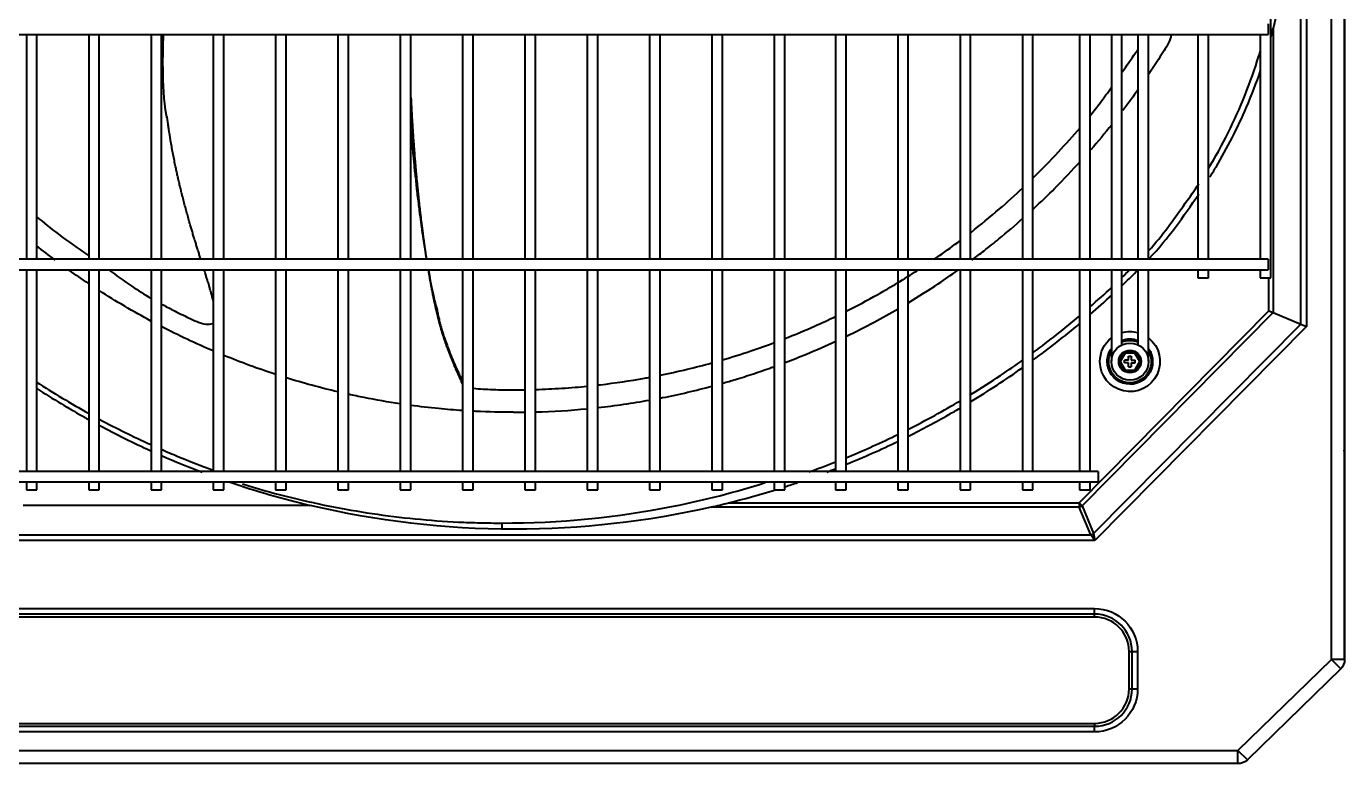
# Model space of a CAD drawing. Extents: x 58467 to 79089, y -33726 to -17391.
# Drawn here: x 78446.81 to 78496.51, y -19329.9 to -19302.1 of the extents above; entities that cross this region are included whole.
import ezdxf

# ---------------------------------------------------------------- set-up
doc = ezdxf.new("R2010")
doc.units = 0
doc.header["$LTSCALE"] = 100
doc.layers.add('+ENTE-ST-DOSEME USTU KONDDRENAJ', color=110, linetype='DOSEMEUSTUKONDENSDRENAJ_LINE', lineweight=40)
doc.linetypes.add('DOSEMEUSTUKONDENSDRENAJ_LINE', pattern='A,300,-40,["CD",Standard,S=15,R=0,X=-35,Y=-7.5],0', length=340)

# ---------------------------------------------------------------- blocks, each defined once
blk = doc.blocks.new('2 KAT SOL')
at = {"color": 3}
for p, q in [((54186.602, -32027.056, -3.539), (54186.602, -31959.004, -3.539)), ((54187.102, -32027.009, -3.539), (54187.102, -31959.004, -3.539)), ((54187.102, -31959.004, -3.539), (54187.102, -32027.056, -3.539)), ((54187.102, -32027.009, -3.539), (54187.102, -31959.004, -3.539)), ((54185.45, -32014.408, -3.539), (54185.45, -31965.592, -3.539)), ((54185.662, -31965.44, -3.539), (54185.662, -32014.495, -3.539)), ((54184.316, -32012.664, -3.539), (54184.316, -31967.271, -3.539)), ((54065.854, -32003.485, -3.539), (54184.216, -32003.485, -3.539)), ((54137.4, -32003.485, -3.539), (54137.4, -32011.963, -3.539)), ((54137.8, -32011.963, -3.539), (54137.8, -32003.485, -3.539)), ((54139.75, -32003.485, -3.539), (54139.75, -32011.963, -3.539)), ((54140.15, -32011.963, -3.539), (54140.15, -32003.485, -3.539)), ((54142.1, -32003.485, -3.539), (54142.1, -32011.963, -3.539)), ((54142.5, -32011.963, -3.539), (54142.5, -32003.485, -3.539)), ((54144.449, -32003.485, -3.539), (54144.449, -32011.963, -3.539)), ((54144.849, -32011.963, -3.539), (54144.849, -32003.485, -3.539)), ((54146.799, -32003.485, -3.539), (54146.799, -32011.963, -3.539)), ((54147.199, -32011.963, -3.539), (54147.199, -32003.485, -3.539)), ((54149.149, -32003.485, -3.539), (54149.149, -32011.963, -3.539)), ((54149.548, -32011.963, -3.539), (54149.548, -32003.485, -3.539)), ((54151.498, -32003.485, -3.539), (54151.498, -32011.963, -3.539)), ((54151.898, -32011.963, -3.539), (54151.898, -32003.485, -3.539)), ((54153.848, -32003.485, -3.539), (54153.848, -32011.963, -3.539)), ((54154.248, -32011.963, -3.539), (54154.248, -32003.485, -3.539)), ((54156.197, -32003.485, -3.539), (54156.197, -32011.963, -3.539)), ((54156.597, -32011.963, -3.539), (54156.597, -32003.485, -3.539)), ((54158.547, -32003.485, -3.539), (54158.547, -32011.963, -3.539)), ((54158.947, -32011.963, -3.539), (54158.947, -32003.485, -3.539)), ((54160.897, -32003.485, -3.539), (54160.897, -32011.963, -3.539)), ((54161.297, -32011.963, -3.539), (54161.297, -32003.485, -3.539)), ((54163.246, -32003.485, -3.539), (54163.246, -32011.963, -3.539)), ((54163.646, -32011.963, -3.539), (54163.646, -32003.485, -3.539)), ((54165.596, -32003.485, -3.539), (54165.596, -32011.963, -3.539)), ((54165.996, -32011.963, -3.539), (54165.996, -32003.485, -3.539)), ((54167.903, -32003.485, -3.539), (54167.903, -32011.963, -3.539)), ((54168.303, -32011.963, -3.539), (54168.303, -32003.485, -3.539)), ((54170.252, -32003.485, -3.539), (54170.252, -32011.963, -3.539)), ((54170.652, -32011.963, -3.539), (54170.652, -32003.485, -3.539)), ((54172.602, -32003.485, -3.539), (54172.602, -32011.963, -3.539)), ((54173.002, -32011.963, -3.539), (54173.002, -32003.485, -3.539)), ((54174.951, -32003.485, -3.539), (54174.951, -32011.963, -3.539)), ((54175.351, -32011.963, -3.539), (54175.351, -32003.485, -3.539)), ((54177.108, -32003.485, -3.539), (54177.108, -32011.963, -3.539)), ((54177.508, -32011.963, -3.539), (54177.508, -32003.485, -3.539)), ((54178.308, -32003.485, -3.539), (54178.308, -32011.964, -3.539)), ((54178.708, -32011.964, -3.539), (54178.708, -32003.485, -3.539)), ((54179.308, -32003.485, -3.539), (54179.308, -32011.963, -3.539)), ((54179.708, -32011.963, -3.539), (54179.708, -32003.485, -3.539)), ((54181.567, -32003.485, -3.539), (54181.567, -32011.964, -3.539)), ((54181.967, -32011.964, -3.539), (54181.967, -32003.485, -3.539)), ((54183.916, -32003.485, -3.539), (54183.916, -32011.964, -3.539)), ((54184.216, -32003.085, -3.539), (54184.216, -32003.285, -3.539)), ((54184.216, -32003.285, -3.539), (54184.216, -32003.485, -3.539)), ((54184.402, -32003.262, -3.539), (54184.402, -32013.974, -3.539)), ((54184.216, -32011.964, -3.539), (54065.854, -32011.964, -3.539)), ((54184.216, -32011.964, -3.539), (54184.216, -32012.164, -3.539)), ((54065.854, -32012.364, -3.539), (54184.216, -32012.364, -3.539)), ((54137.4, -32012.363, -3.539), (54137.4, -32019.962, -3.539)), ((54137.8, -32019.962, -3.539), (54137.8, -32012.363, -3.539)), ((54139.75, -32012.363, -3.539), (54139.75, -32019.962, -3.539)), ((54140.15, -32019.962, -3.539), (54140.15, -32012.363, -3.539)), ((54142.1, -32012.363, -3.539), (54142.1, -32019.962, -3.539)), ((54142.5, -32019.962, -3.539), (54142.5, -32012.363, -3.539)), ((54144.449, -32012.363, -3.539), (54144.449, -32019.962, -3.539)), ((54144.849, -32019.962, -3.539), (54144.849, -32012.363, -3.539)), ((54146.799, -32012.363, -3.539), (54146.799, -32019.962, -3.539)), ((54147.199, -32019.962, -3.539), (54147.199, -32012.363, -3.539)), ((54149.149, -32012.363, -3.539), (54149.149, -32019.962, -3.539)), ((54149.548, -32019.962, -3.539), (54149.548, -32012.363, -3.539)), ((54151.498, -32012.363, -3.539), (54151.498, -32019.962, -3.539)), ((54151.898, -32019.962, -3.539), (54151.898, -32012.363, -3.539)), ((54153.848, -32012.363, -3.539), (54153.848, -32019.962, -3.539)), ((54154.248, -32019.962, -3.539), (54154.248, -32012.363, -3.539)), ((54156.197, -32012.363, -3.539), (54156.197, -32019.962, -3.539)), ((54156.597, -32019.962, -3.539), (54156.597, -32012.363, -3.539)), ((54158.547, -32012.363, -3.539), (54158.547, -32019.962, -3.539)), ((54158.947, -32019.962, -3.539), (54158.947, -32012.363, -3.539)), ((54160.897, -32012.363, -3.539), (54160.897, -32019.962, -3.539)), ((54161.297, -32019.962, -3.539), (54161.297, -32012.363, -3.539)), ((54163.246, -32012.363, -3.539), (54163.246, -32019.962, -3.539)), ((54163.646, -32019.962, -3.539), (54163.646, -32012.363, -3.539)), ((54165.596, -32012.363, -3.539), (54165.596, -32019.962, -3.539)), ((54165.996, -32019.962, -3.539), (54165.996, -32012.363, -3.539)), ((54167.903, -32012.363, -3.539), (54167.903, -32019.962, -3.539)), ((54168.303, -32019.962, -3.539), (54168.303, -32012.363, -3.539)), ((54170.252, -32012.363, -3.539), (54170.252, -32019.962, -3.539)), ((54170.652, -32019.962, -3.539), (54170.652, -32012.363, -3.539)), ((54172.602, -32012.363, -3.539), (54172.602, -32019.962, -3.539)), ((54173.002, -32019.962, -3.539), (54173.002, -32012.363, -3.539)), ((54174.951, -32012.363, -3.539), (54174.951, -32019.962, -3.539)), ((54175.351, -32019.962, -3.539), (54175.351, -32012.363, -3.539)), ((54177.108, -32012.363, -3.539), (54177.108, -32019.962, -3.539)), ((54177.508, -32019.962, -3.539), (54177.508, -32012.363, -3.539)), ((54178.308, -32012.364, -3.539), (54178.308, -32013.498, -3.539)), ((54178.708, -32013.498, -3.539), (54178.708, -32012.364, -3.539)), ((54179.308, -32012.363, -3.539), (54179.308, -32013.498, -3.539)), ((54179.708, -32013.498, -3.539), (54179.708, -32012.363, -3.539)), ((54181.567, -32012.364, -3.539), (54181.567, -32012.664, -3.539)), ((54181.967, -32012.664, -3.539), (54181.967, -32012.364, -3.539)), ((54183.916, -32012.364, -3.539), (54183.916, -32012.664, -3.539)), ((54184.216, -32012.164, -3.539), (54184.216, -32012.364, -3.539)), ((54181.567, -32012.664, -3.539), (54181.967, -32012.664, -3.539)), ((54183.916, -32012.664, -3.539), (54184.316, -32012.664, -3.539)), ((54184.247, -32013.909, -3.539), (54184.247, -32012.664, -3.539)), ((54177.095, -32021.152, -3.539), (54184.247, -32013.909, -3.539)), ((54184.402, -32013.974, -3.539), (54177.205, -32021.262, -3.539)), ((54178.308, -32013.498, -3.539), (54178.308, -32013.781, -3.539)), ((54178.308, -32013.781, -3.539), (54178.308, -32014.147, -3.539)), ((54178.308, -32013.781, -3.539), (54178.308, -32013.781, -3.539)), ((54178.708, -32013.781, -3.539), (54178.708, -32013.498, -3.539)), ((54178.708, -32014.147, -3.539), (54178.708, -32013.781, -3.539)), ((54179.308, -32013.498, -3.539), (54179.308, -32013.781, -3.539)), ((54179.308, -32013.781, -3.539), (54179.308, -32014.147, -3.539)), ((54179.708, -32013.781, -3.539), (54179.708, -32013.498, -3.539)), ((54179.708, -32014.147, -3.539), (54179.708, -32013.781, -3.539)), ((54184.247, -32013.909, -3.539), (54184.402, -32013.974, -3.539)), ((54184.402, -32013.974, -3.539), (54185.45, -32014.408, -3.539)), ((54177.639, -32022.309, -3.539), (54185.45, -32014.408, -3.539)), ((54178.308, -32014.147, -3.539), (54178.308, -32014.147, -3.539)), ((54178.308, -32014.147, -3.539), (54178.308, -32014.429, -3.539)), ((54178.308, -32014.429, -3.539), (54178.308, -32015.806, -3.539)), ((54178.708, -32014.429, -3.539), (54178.708, -32014.147, -3.539)), ((54178.708, -32015.19, -3.539), (54178.708, -32014.429, -3.539)), ((54179.308, -32014.147, -3.539), (54179.308, -32014.429, -3.539)), ((54179.308, -32014.429, -3.539), (54179.308, -32015.19, -3.539)), ((54179.708, -32014.429, -3.539), (54179.708, -32014.147, -3.539)), ((54179.708, -32015.806, -3.539), (54179.708, -32014.429, -3.539)), ((54185.45, -32014.408, -3.539), (54185.662, -32014.495, -3.539)), ((54187.082, -32014.379, -3.539), (54187.082, -32018.862, -3.539)), ((54187.082, -32014.379, -3.539), (54187.082, -32018.862, -3.539)), ((54185.662, -32014.495, -3.539), (54177.681, -32022.567, -3.539)), ((54178.583, -32015.822, -3.539), (54178.795, -32015.454, -3.539)), ((54178.795, -32015.454, -3.539), (54179.22, -32015.454, -3.539)), ((54178.795, -32015.454, -3.539), (54178.824, -32015.504, -3.539)), ((54179.191, -32015.504, -3.539), (54179.22, -32015.454, -3.539)), ((54179.22, -32015.454, -3.539), (54179.433, -32015.822, -3.539)), ((54178.795, -32016.19, -3.539), (54178.583, -32015.822, -3.539)), ((54178.583, -32015.822, -3.539), (54178.641, -32015.822, -3.539)), ((54178.824, -32015.504, -3.539), (54178.641, -32015.822, -3.539)), ((54178.641, -32015.822, -3.539), (54178.824, -32016.14, -3.539)), ((54178.958, -32015.772, -3.539), (54178.808, -32015.772, -3.539)), ((54178.808, -32015.872, -3.539), (54178.808, -32015.772, -3.539)), ((54178.958, -32015.872, -3.539), (54178.808, -32015.872, -3.539)), ((54179.191, -32015.504, -3.539), (54178.824, -32015.504, -3.539)), ((54178.958, -32015.622, -3.539), (54179.058, -32015.622, -3.539)), ((54178.958, -32015.772, -3.539), (54178.958, -32015.622, -3.539)), ((54178.958, -32016.022, -3.539), (54178.958, -32015.872, -3.539)), ((54179.058, -32015.622, -3.539), (54179.058, -32015.772, -3.539)), ((54179.058, -32015.772, -3.539), (54179.208, -32015.772, -3.539)), ((54179.058, -32015.872, -3.539), (54179.058, -32016.022, -3.539)), ((54179.058, -32015.872, -3.539), (54179.208, -32015.872, -3.539)), ((54179.375, -32015.822, -3.539), (54179.191, -32015.504, -3.539)), ((54179.191, -32016.14, -3.539), (54179.375, -32015.822, -3.539)), ((54179.208, -32015.872, -3.539), (54179.208, -32015.772, -3.539)), ((54179.433, -32015.822, -3.539), (54179.22, -32016.19, -3.539)), ((54179.375, -32015.822, -3.539), (54179.433, -32015.822, -3.539)), ((54178.795, -32016.19, -3.539), (54178.824, -32016.14, -3.539)), ((54179.22, -32016.19, -3.539), (54178.795, -32016.19, -3.539)), ((54178.824, -32016.14, -3.539), (54179.191, -32016.14, -3.539)), ((54178.958, -32016.022, -3.539), (54179.058, -32016.022, -3.539)), ((54179.191, -32016.14, -3.539), (54179.22, -32016.19, -3.539)), ((54187.102, -32018.862, -3.539), (54187.082, -32018.862, -3.539)), ((54187.082, -32018.862, -3.539), (54187.082, -32019.162, -3.539)), ((54187.102, -32018.862, -3.539), (54187.082, -32018.862, -3.539)), ((54187.082, -32018.862, -3.539), (54187.082, -32019.162, -3.539)), ((54177.808, -32019.963, -3.539), (54072.353, -32019.963, -3.539)), ((54072.353, -32020.363, -3.539), (54177.808, -32020.363, -3.539)), ((54137.4, -32020.362, -3.539), (54137.4, -32020.663, -3.539)), ((54137.8, -32020.663, -3.539), (54137.8, -32020.362, -3.539)), ((54139.75, -32020.362, -3.539), (54139.75, -32020.663, -3.539)), ((54140.15, -32020.663, -3.539), (54140.15, -32020.362, -3.539)), ((54142.1, -32020.362, -3.539), (54142.1, -32020.663, -3.539)), ((54142.5, -32020.663, -3.539), (54142.5, -32020.362, -3.539)), ((54144.449, -32020.362, -3.539), (54144.449, -32020.663, -3.539)), ((54144.849, -32020.663, -3.539), (54144.849, -32020.362, -3.539)), ((54146.799, -32020.362, -3.539), (54146.799, -32020.663, -3.539)), ((54147.199, -32020.663, -3.539), (54147.199, -32020.362, -3.539)), ((54149.149, -32020.362, -3.539), (54149.149, -32020.663, -3.539)), ((54149.548, -32020.663, -3.539), (54149.548, -32020.362, -3.539)), ((54151.498, -32020.362, -3.539), (54151.498, -32020.663, -3.539)), ((54151.898, -32020.663, -3.539), (54151.898, -32020.362, -3.539)), ((54153.848, -32020.362, -3.539), (54153.848, -32020.663, -3.539)), ((54154.248, -32020.663, -3.539), (54154.248, -32020.362, -3.539)), ((54156.197, -32020.362, -3.539), (54156.197, -32020.663, -3.539)), ((54156.597, -32020.663, -3.539), (54156.597, -32020.362, -3.539)), ((54158.547, -32020.362, -3.539), (54158.547, -32020.663, -3.539)), ((54158.947, -32020.663, -3.539), (54158.947, -32020.362, -3.539)), ((54160.897, -32020.362, -3.539), (54160.897, -32020.663, -3.539)), ((54161.297, -32020.663, -3.539), (54161.297, -32020.362, -3.539)), ((54163.246, -32020.362, -3.539), (54163.246, -32020.663, -3.539)), ((54163.646, -32020.663, -3.539), (54163.646, -32020.362, -3.539)), ((54165.596, -32020.362, -3.539), (54165.596, -32020.663, -3.539)), ((54165.996, -32020.663, -3.539), (54165.996, -32020.362, -3.539)), ((54167.903, -32020.362, -3.539), (54167.903, -32020.663, -3.539)), ((54168.303, -32020.663, -3.539), (54168.303, -32020.362, -3.539)), ((54170.252, -32020.362, -3.539), (54170.252, -32020.663, -3.539)), ((54170.652, -32020.663, -3.539), (54170.652, -32020.362, -3.539)), ((54172.602, -32020.362, -3.539), (54172.602, -32020.663, -3.539)), ((54173.002, -32020.663, -3.539), (54173.002, -32020.362, -3.539)), ((54174.951, -32020.362, -3.539), (54174.951, -32020.663, -3.539)), ((54175.351, -32020.663, -3.539), (54175.351, -32020.362, -3.539)), ((54177.108, -32020.362, -3.539), (54177.108, -32020.663, -3.539)), ((54177.508, -32020.663, -3.539), (54177.508, -32020.362, -3.539)), ((54177.808, -32019.963, -3.539), (54177.808, -32020.163, -3.539)), ((54177.808, -32020.163, -3.539), (54177.808, -32020.363, -3.539)), ((54137.4, -32020.663, -3.539), (54137.8, -32020.663, -3.539)), ((54139.75, -32020.663, -3.539), (54140.15, -32020.663, -3.539)), ((54142.1, -32020.663, -3.539), (54142.5, -32020.663, -3.539)), ((54144.449, -32020.663, -3.539), (54144.849, -32020.663, -3.539)), ((54146.799, -32020.663, -3.539), (54147.199, -32020.663, -3.539)), ((54149.149, -32020.663, -3.539), (54149.548, -32020.663, -3.539)), ((54151.498, -32020.663, -3.539), (54151.898, -32020.663, -3.539)), ((54153.848, -32020.663, -3.539), (54154.248, -32020.663, -3.539)), ((54156.197, -32020.663, -3.539), (54156.597, -32020.663, -3.539)), ((54158.547, -32020.663, -3.539), (54158.947, -32020.663, -3.539)), ((54160.897, -32020.663, -3.539), (54161.297, -32020.663, -3.539)), ((54163.246, -32020.663, -3.539), (54163.646, -32020.663, -3.539)), ((54165.596, -32020.663, -3.539), (54165.996, -32020.663, -3.539)), ((54167.903, -32020.663, -3.539), (54168.303, -32020.663, -3.539)), ((54170.252, -32020.663, -3.539), (54170.652, -32020.663, -3.539)), ((54172.602, -32020.663, -3.539), (54173.002, -32020.663, -3.539)), ((54174.951, -32020.663, -3.539), (54175.351, -32020.663, -3.539)), ((54177.108, -32020.663, -3.539), (54177.508, -32020.663, -3.539)), ((54148.101, -32021.243, -3.539), (54137.279, -32021.243, -3.539)), ((54177.095, -32021.307, -3.539), (54163.218, -32021.307, -3.539)), ((54163.867, -32021.152, -3.539), (54177.095, -32021.152, -3.539)), ((54177.095, -32021.152, -3.539), (54177.095, -32021.307, -3.539)), ((54177.095, -32021.152, -3.539), (54177.205, -32021.262, -3.539)), ((54177.529, -32022.355, -3.539), (54177.095, -32021.307, -3.539)), ((54177.205, -32021.262, -3.539), (54177.639, -32022.309, -3.539)), ((54072.675, -32022.355, -3.539), (54177.529, -32022.355, -3.539)), ((54177.681, -32022.567, -3.539), (54177.529, -32022.355, -3.539)), ((54177.639, -32022.309, -3.539), (54177.681, -32022.567, -3.539)), ((54177.681, -32022.567, -3.539), (54072.523, -32022.567, -3.539)), ((54072.529, -32025.134, -3.539), (54177.674, -32025.134, -3.539)), ((54177.674, -32025.346, -3.539), (54072.529, -32025.346, -3.539)), ((54177.674, -32025.346, -3.539), (54177.674, -32025.134, -3.539)), ((54177.674, -32025.458, -3.539), (54177.674, -32025.346, -3.539)), ((54177.674, -32025.458, -3.539), (54072.529, -32025.458, -3.539)), ((54178.974, -32028.164, -3.539), (54178.974, -32026.758, -3.539)), ((54178.974, -32026.758, -3.539), (54179.086, -32026.758, -3.539)), ((54179.086, -32028.164, -3.539), (54179.086, -32026.758, -3.539)), ((54179.086, -32026.758, -3.539), (54179.298, -32026.758, -3.539)), ((54179.298, -32026.758, -3.539), (54179.298, -32028.164, -3.539)), ((54183.081, -32030.483, -3.539), (54186.602, -32027.056, -3.539)), ((54186.956, -32027.41, -3.539), (54186.602, -32027.056, -3.539)), ((54187.102, -32027.056, -3.539), (54186.602, -32027.056, -3.539)), ((54186.956, -32027.41, -3.539), (54183.434, -32030.837, -3.539)), ((54178.974, -32028.164, -3.539), (54179.086, -32028.164, -3.539)), ((54179.086, -32028.164, -3.539), (54179.298, -32028.164, -3.539)), ((54072.529, -32029.464, -3.539), (54177.674, -32029.464, -3.539)), ((54072.529, -32029.576, -3.539), (54177.674, -32029.576, -3.539)), ((54177.674, -32029.788, -3.539), (54072.529, -32029.788, -3.539)), ((54177.674, -32029.464, -3.539), (54177.674, -32029.576, -3.539)), ((54177.674, -32029.788, -3.539), (54177.674, -32029.576, -3.539)), ((54067.079, -32030.483, -3.539), (54183.081, -32030.483, -3.539)), ((54183.081, -32030.983, -3.539), (54183.081, -32030.483, -3.539)), ((54183.434, -32030.837, -3.539), (54183.081, -32030.483, -3.539)), ((54183.081, -32030.983, -3.539), (54067.079, -32030.983, -3.539))]:
    blk.add_line(p, q, dxfattribs=at)
for radius in [0.7, 0.425, 0.425]:
    blk.add_circle((54179.008, -32015.822, -3.539), radius, dxfattribs=at)
at = {"color": 3, "extrusion": (0, 0, -1)}
for centre, radius, start, end in [((-54179.008, -32015.822, 3.539), 1.133, 0, 51.8625), ((-54179.008, -32015.822, 3.539), 1.133, 128.1431, 0), ((-54179.008, -32015.822, 3.539), 1.133, 74.6607, 105.3451), ((-54179.008, -32015.822, 3.539), 0.856, 69.5138, 110.4919), ((-54179.008, -32015.822, 3.539), 0.856, 0, 35.2181), ((-54179.008, -32015.822, 3.539), 0.856, 144.7874, 0), ((-54179.008, -32015.822, 3.539), 0.8, 0, 28.9856), ((-54179.008, -32015.822, 3.539), 0.8, 151.0199, 0), ((-54179.008, -32015.822, 3.539), 0.8, 67.9949, 112.0107), ((-54187.162, -32019.162, 3.539), 0.08, 318.5895, 0), ((-54187.162, -32019.162, 3.539), 0.08, 318.5895, 0), ((-54177.674, -32026.758, 3.539), 1.624, 90, 180), ((-54186.602, -32027.056, 3.539), 0.5, 180, 225), ((-54177.674, -32028.164, 3.539), 1.624, 180, 270), ((-54183.081, -32030.483, 3.539), 0.5, 225, 270)]:
    blk.add_arc(centre, radius, start, end, dxfattribs=at)
at = {"color": 3}
for centre, radius, start, end in [((54177.674, -32026.758, -3.539), 1.412, 0, 90), ((54177.674, -32026.758, -3.539), 1.3, 0, 90), ((54177.674, -32028.164, -3.539), 1.412, 270, 0), ((54177.674, -32028.164, -3.539), 1.3, 270, 0)]:
    blk.add_arc(centre, radius, start, end, dxfattribs=at)
for centre in [(54177.095, -32021.152, -3.539), (54177.529, -32022.199, -3.539)]:
    blk.add_ellipse(centre, major_axis=(0.203, 0.084), ratio=0.678598, start_param=4.438375, end_param=4.986403, dxfattribs=at)
for points, knots in [([(54185.238, -31988.984, -3.539), (54185.237, -31991.381, -3.539), (54185.194, -31993.777, -3.539), (54185.085, -31996.77, -3.539), (54185.06, -31997.368, -3.539), (54185.005, -31998.563, -3.539), (54184.978, -31999.161, -3.539), (54184.868, -32000.947, -3.539), (54184.688, -32002.116, -3.539), (54184.402, -32003.262, -3.539)], [0, 0, 0, 0, 0.5, 0.5, 0.625, 0.625, 0.75, 0.75, 1, 1, 1, 1]), ([(54142.701, -32006.635, -3.539), (54142.695, -32006.606, -3.539), (54142.577, -32005.993, -3.539), (54142.544, -32004.935, -3.539), (54142.552, -32003.911, -3.539), (54142.573, -32003.485, -3.539)], [0, 0, 0, 0, 0.028763, 0.596266, 1, 1, 1, 1]), ([(54180.561, -32003.502, -3.539), (54180.534, -32003.702, -3.539), (54180.231, -32004.204, -3.539), (54179.912, -32004.698, -3.539), (54179.713, -32004.993, -3.539)], [0, 0, 0, 0, 0.394402, 1, 1, 1, 1]), ([(54178.708, -32004.912, -3.539), (54178.877, -32004.668, -3.539), (54179.075, -32004.383, -3.539), (54179.279, -32004.1, -3.539), (54179.308, -32004.061, -3.539)], [0, 0, 0, 0, 0.861799, 1, 1, 1, 1]), ([(54181.975, -32008.524, -3.539), (54182.236, -32008.092, -3.539), (54182.48, -32007.65, -3.539), (54183.171, -32006.268, -3.539), (54183.565, -32005.284, -3.539), (54183.89, -32004.223, -3.539), (54183.912, -32004.152, -3.539), (54183.932, -32004.082, -3.539)], [0, 0, 0, 0, 0.31261, 0.31261, 0.954356, 0.954356, 1, 1, 1, 1]), ([(54182.025, -32008.858, -3.539), (54182.102, -32008.735, -3.539), (54182.178, -32008.611, -3.539), (54182.681, -32007.765, -3.539), (54183.068, -32007.007, -3.539), (54183.597, -32005.776, -3.539), (54183.775, -32005.315, -3.539), (54183.935, -32004.846, -3.539)], [0, 0, 0, 0, 0.098619, 0.098619, 0.666619, 0.666619, 1, 1, 1, 1]), ([(54177.524, -32006.526, -3.539), (54177.65, -32006.37, -3.539), (54177.918, -32006.026, -3.539), (54178.175, -32005.671, -3.539), (54178.312, -32005.477, -3.539)], [0, 0, 0, 0, 0.45942, 1, 1, 1, 1]), ([(54151.898, -32005.856, -3.539), (54151.899, -32005.87, -3.539), (54151.902, -32005.934, -3.539), (54151.907, -32006.049, -3.539), (54151.916, -32006.214, -3.539), (54151.924, -32006.361, -3.539), (54151.933, -32006.523, -3.539), (54151.941, -32006.668, -3.539), (54151.951, -32006.829, -3.539), (54151.961, -32006.99, -3.539), (54151.97, -32007.135, -3.539), (54151.981, -32007.297, -3.539), (54151.991, -32007.444, -3.539), (54152.003, -32007.608, -3.539), (54152.014, -32007.755, -3.539), (54152.025, -32007.9, -3.539), (54152.037, -32008.059, -3.539), (54152.05, -32008.216, -3.539), (54152.063, -32008.374, -3.539), (54152.077, -32008.531, -3.539), (54152.089, -32008.673, -3.539), (54152.104, -32008.83, -3.539), (54152.117, -32008.971, -3.539), (54152.132, -32009.13, -3.539), (54152.146, -32009.273, -3.539), (54152.161, -32009.415, -3.539), (54152.177, -32009.571, -3.539), (54152.191, -32009.709, -3.539), (54152.208, -32009.862, -3.539), (54152.223, -32009.999, -3.539), (54152.241, -32010.151, -3.539), (54152.258, -32010.302, -3.539), (54152.275, -32010.438, -3.539), (54152.293, -32010.589, -3.539), (54152.31, -32010.726, -3.539), (54152.33, -32010.879, -3.539), (54152.348, -32011.015, -3.539), (54152.366, -32011.15, -3.539), (54152.387, -32011.298, -3.539), (54152.405, -32011.43, -3.539), (54152.426, -32011.576, -3.539), (54152.443, -32011.692, -3.539), (54152.464, -32011.831, -3.539), (54152.477, -32011.913, -3.539), (54152.485, -32011.966, -3.539)], [0, 0, 0, 0, 0.006537, 0.029522, 0.052508, 0.083155, 0.098479, 0.129126, 0.152111, 0.175096, 0.205744, 0.221067, 0.251714, 0.2747, 0.297685, 0.32067, 0.343656, 0.374303, 0.397288, 0.420274, 0.450921, 0.466244, 0.496892, 0.519877, 0.542862, 0.565848, 0.588833, 0.61948, 0.634804, 0.665451, 0.688436, 0.711422, 0.742069, 0.757393, 0.78804, 0.811025, 0.83401, 0.856996, 0.879981, 0.910628, 0.925952, 0.956599, 0.971923, 1, 1, 1, 1]), ([(54143.977, -32011.965, -3.539), (54143.977, -32011.965, -3.539), (54143.962, -32011.918, -3.539), (54143.932, -32011.822, -3.539), (54143.891, -32011.692, -3.539), (54143.85, -32011.56, -3.539), (54143.808, -32011.425, -3.539), (54143.766, -32011.289, -3.539), (54143.724, -32011.151, -3.539), (54143.682, -32011.013, -3.539), (54143.636, -32010.857, -3.539), (54143.59, -32010.699, -3.539), (54143.549, -32010.559, -3.539), (54143.504, -32010.399, -3.539), (54143.464, -32010.257, -3.539), (54143.415, -32010.077, -3.539), (54143.376, -32009.932, -3.539), (54143.327, -32009.749, -3.539), (54143.289, -32009.602, -3.539), (54143.247, -32009.434, -3.539), (54143.21, -32009.282, -3.539), (54143.169, -32009.11, -3.539), (54143.128, -32008.936, -3.539), (54143.089, -32008.763, -3.539), (54143.051, -32008.59, -3.539), (54143.011, -32008.398, -3.539), (54142.975, -32008.225, -3.539), (54142.937, -32008.032, -3.539), (54142.908, -32007.876, -3.539), (54142.873, -32007.682, -3.539), (54142.843, -32007.506, -3.539), (54142.81, -32007.309, -3.539), (54142.783, -32007.129, -3.539), (54142.756, -32006.947, -3.539), (54142.731, -32006.765, -3.539), (54142.715, -32006.644, -3.539), (54142.708, -32006.584, -3.539)], [0, 0, 0, 0, 0.000068, 0.030993, 0.061917, 0.082534, 0.113458, 0.144382, 0.164999, 0.195923, 0.226847, 0.257772, 0.288696, 0.309313, 0.350545, 0.371161, 0.412394, 0.43301, 0.474243, 0.494859, 0.525784, 0.556708, 0.587632, 0.618557, 0.649481, 0.680406, 0.721638, 0.742255, 0.783487, 0.804103, 0.845336, 0.87626, 0.907185, 0.938109, 0.969034, 1, 1, 1, 1]), ([(54175.371, -32008.881, -3.539), (54175.689, -32008.568, -3.539), (54176.285, -32007.957, -3.539), (54176.863, -32007.315, -3.539), (54177.129, -32007.003, -3.539)], [0, 0, 0, 0, 0.526998, 1, 1, 1, 1]), ([(54151.898, -32007.077, -3.539), (54151.901, -32007.109, -3.539), (54151.916, -32007.239, -3.539), (54151.928, -32007.426, -3.539), (54151.942, -32007.644, -3.539), (54151.964, -32007.874, -3.539), (54151.993, -32008.113, -3.539), (54152.013, -32008.325, -3.539), (54152.025, -32008.506, -3.539), (54152.04, -32008.677, -3.539), (54152.076, -32008.894, -3.539), (54152.095, -32009.149, -3.539), (54152.118, -32009.377, -3.539), (54152.148, -32009.606, -3.539), (54152.182, -32009.834, -3.539), (54152.204, -32010.059, -3.539), (54152.239, -32010.354, -3.539), (54152.283, -32010.578, -3.539), (54152.31, -32010.84, -3.539), (54152.343, -32011.09, -3.539), (54152.389, -32011.354, -3.539), (54152.424, -32011.577, -3.539), (54152.45, -32011.763, -3.539), (54152.468, -32011.876, -3.539), (54152.48, -32011.94, -3.539), (54152.486, -32011.965, -3.539)], [0, 0, 0, 0, 0.018147, 0.072604, 0.104033, 0.137751, 0.209267, 0.273712, 0.29859, 0.319902, 0.366361, 0.424834, 0.458218, 0.494226, 0.568305, 0.629107, 0.652171, 0.729744, 0.761435, 0.795633, 0.869455, 0.937429, 0.963885, 0.985806, 1, 1, 1, 1]), ([(54173.016, -32010.948, -3.539), (54173.377, -32010.665, -3.539), (54174.038, -32010.122, -3.539), (54174.679, -32009.541, -3.539), (54174.97, -32009.267, -3.539)], [0, 0, 0, 0, 0.541295, 1, 1, 1, 1]), ([(54179.717, -32011.633, -3.539), (54180.244, -32011.068, -3.539), (54180.644, -32010.471, -3.539), (54181.268, -32009.611, -3.539), (54181.437, -32009.367, -3.539), (54181.6, -32009.119, -3.539)], [0, 0, 0, 0, 0.719648, 0.719648, 1, 1, 1, 1]), ([(54137.775, -32010.352, -3.539), (54138.044, -32010.578, -3.539), (54138.68, -32011.087, -3.539), (54139.356, -32011.557, -3.539), (54139.742, -32011.825, -3.539)], [0, 0, 0, 0, 0.431303, 1, 1, 1, 1]), ([(54173.048, -32011.992, -3.539), (54173.202, -32011.876, -3.539), (54173.356, -32011.759, -3.539), (54173.697, -32011.494, -3.539), (54173.883, -32011.345, -3.539), (54174.375, -32010.942, -3.539), (54174.677, -32010.683, -3.539), (54174.974, -32010.419, -3.539)], [0, 0, 0, 0, 0.233835, 0.233835, 0.520573, 0.520573, 1, 1, 1, 1]), ([(54171.611, -32011.976, -3.539), (54171.685, -32011.925, -3.539), (54172.022, -32011.692, -3.539), (54172.356, -32011.45, -3.539), (54172.614, -32011.256, -3.539)], [0, 0, 0, 0, 0.220681, 1, 1, 1, 1]), ([(54139.75, -32012.883, -3.539), (54139.743, -32012.879, -3.539), (54139.735, -32012.874, -3.539), (54139.494, -32012.712, -3.539), (54139.261, -32012.552, -3.539), (54139.031, -32012.388, -3.539)], [0, 0, 0, 0, 0.030043, 0.030043, 1, 1, 1, 1]), ([(54140.508, -32012.364, -3.539), (54140.793, -32012.57, -3.539), (54141.304, -32012.95, -3.539), (54141.848, -32013.286, -3.539), (54142.094, -32013.428, -3.539)], [0, 0, 0, 0, 0.555414, 1, 1, 1, 1]), ([(54144.45, -32013.53, -3.539), (54144.447, -32013.516, -3.539), (54144.438, -32013.479, -3.539), (54144.421, -32013.416, -3.539), (54144.401, -32013.342, -3.539), (54144.377, -32013.254, -3.539), (54144.35, -32013.163, -3.539), (54144.319, -32013.057, -3.539), (54144.291, -32012.962, -3.539), (54144.261, -32012.865, -3.539), (54144.23, -32012.766, -3.539), (54144.194, -32012.651, -3.539), (54144.157, -32012.533, -3.539), (54144.126, -32012.433, -3.539), (54144.108, -32012.378, -3.539), (54144.1, -32012.353, -3.539)], [0, 0, 0, 0, 0.041171, 0.11053, 0.17989, 0.249249, 0.353288, 0.422648, 0.526687, 0.596046, 0.665406, 0.769445, 0.873484, 0.942844, 1, 1, 1, 1]), ([(54152.549, -32012.363, -3.539), (54152.549, -32012.365, -3.539), (54152.557, -32012.41, -3.539), (54152.572, -32012.497, -3.539), (54152.594, -32012.626, -3.539), (54152.614, -32012.74, -3.539), (54152.637, -32012.866, -3.539), (54152.657, -32012.976, -3.539), (54152.684, -32013.113, -3.539), (54152.705, -32013.222, -3.539), (54152.732, -32013.357, -3.539), (54152.754, -32013.465, -3.539), (54152.78, -32013.585, -3.539), (54152.803, -32013.692, -3.539), (54152.829, -32013.811, -3.539), (54152.857, -32013.929, -3.539), (54152.882, -32014.034, -3.539), (54152.908, -32014.139, -3.539), (54152.934, -32014.244, -3.539), (54152.961, -32014.347, -3.539), (54152.988, -32014.448, -3.539), (54153.016, -32014.548, -3.539), (54153.045, -32014.647, -3.539), (54153.073, -32014.743, -3.539), (54153.104, -32014.841, -3.539), (54153.134, -32014.937, -3.539), (54153.162, -32015.02, -3.539), (54153.19, -32015.103, -3.539), (54153.222, -32015.196, -3.539), (54153.255, -32015.287, -3.539), (54153.285, -32015.366, -3.539), (54153.314, -32015.444, -3.539), (54153.344, -32015.521, -3.539), (54153.378, -32015.607, -3.539), (54153.408, -32015.682, -3.539), (54153.438, -32015.754, -3.539), (54153.463, -32015.815, -3.539), (54153.489, -32015.875, -3.539), (54153.518, -32015.943, -3.539), (54153.546, -32016.01, -3.539), (54153.574, -32016.075, -3.539), (54153.597, -32016.127, -3.539), (54153.621, -32016.182, -3.539), (54153.641, -32016.228, -3.539), (54153.664, -32016.281, -3.539), (54153.682, -32016.322, -3.539), (54153.703, -32016.37, -3.539), (54153.721, -32016.411, -3.539), (54153.736, -32016.446, -3.539), (54153.752, -32016.483, -3.539), (54153.759, -32016.499, -3.539), (54153.761, -32016.504, -3.539)], [0, 0, 0, 0, 0.000919, 0.026107, 0.051295, 0.076483, 0.093275, 0.126859, 0.143651, 0.177235, 0.194027, 0.227611, 0.244403, 0.269591, 0.294779, 0.319967, 0.345155, 0.361947, 0.387135, 0.412323, 0.429115, 0.454303, 0.479491, 0.496283, 0.521471, 0.546659, 0.563451, 0.580243, 0.605431, 0.630619, 0.647411, 0.664203, 0.689391, 0.706183, 0.731372, 0.748164, 0.764956, 0.781748, 0.79854, 0.823728, 0.84052, 0.857312, 0.874104, 0.890896, 0.907688, 0.92448, 0.941272, 0.958064, 0.974856, 0.991648, 1, 1, 1, 1]), ([(54152.56, -32012.363, -3.539), (54152.562, -32012.372, -3.539), (54152.571, -32012.429, -3.539), (54152.587, -32012.54, -3.539), (54152.621, -32012.739, -3.539), (54152.683, -32013.028, -3.539), (54152.727, -32013.261, -3.539), (54152.804, -32013.611, -3.539), (54152.868, -32013.816, -3.539), (54152.919, -32014.052, -3.539), (54152.959, -32014.233, -3.539), (54153.005, -32014.415, -3.539), (54153.049, -32014.561, -3.539), (54153.077, -32014.656, -3.539), (54153.104, -32014.747, -3.539), (54153.145, -32014.87, -3.539), (54153.205, -32015.051, -3.539), (54153.326, -32015.391, -3.539), (54153.478, -32015.765, -3.539), (54153.634, -32016.123, -3.539), (54153.724, -32016.302, -3.539), (54153.777, -32016.414, -3.539), (54153.809, -32016.502, -3.539), (54153.818, -32016.594, -3.539), (54153.826, -32016.639, -3.539), (54153.829, -32016.658, -3.539)], [0, 0, 0, 0, 0.005394, 0.035574, 0.066603, 0.130629, 0.243655, 0.266475, 0.346531, 0.38044, 0.417111, 0.456558, 0.498164, 0.521749, 0.531848, 0.564447, 0.595782, 0.649695, 0.782565, 0.838846, 0.88891, 0.914609, 0.933595, 0.963425, 1, 1, 1, 1]), ([(54168.307, -32013.924, -3.539), (54168.707, -32013.724, -3.539), (54169.604, -32013.248, -3.539), (54170.491, -32012.712, -3.539), (54170.98, -32012.397, -3.539)], [0, 0, 0, 0, 0.44453, 1, 1, 1, 1]), ([(54170.67, -32013.591, -3.539), (54171.046, -32013.365, -3.539), (54171.417, -32013.129, -3.539), (54172.026, -32012.723, -3.539), (54172.266, -32012.558, -3.539), (54172.504, -32012.388, -3.539)], [0, 0, 0, 0, 0.601739, 0.601739, 1, 1, 1, 1]), ([(54142.498, -32013.654, -3.539), (54142.642, -32013.731, -3.539), (54142.978, -32013.906, -3.539), (54143.42, -32014.129, -3.539), (54143.833, -32014.319, -3.539), (54144.103, -32014.408, -3.539), (54144.305, -32014.417, -3.539), (54144.395, -32014.393, -3.539), (54144.438, -32014.367, -3.539), (54144.449, -32014.358, -3.539)], [0, 0, 0, 0, 0.231844, 0.538128, 0.699931, 0.858126, 0.923343, 0.979536, 1, 1, 1, 1]), ([(54168.317, -32014.864, -3.539), (54168.67, -32014.694, -3.539), (54169.019, -32014.517, -3.539), (54169.669, -32014.17, -3.539), (54169.97, -32014.002, -3.539), (54170.268, -32013.829, -3.539)], [0, 0, 0, 0, 0.531495, 0.531495, 1, 1, 1, 1]), ([(54165.997, -32014.953, -3.539), (54166.372, -32014.806, -3.539), (54167.009, -32014.54, -3.539), (54167.645, -32014.246, -3.539), (54167.906, -32014.121, -3.539)], [0, 0, 0, 0, 0.58808, 1, 1, 1, 1]), ([(54163.645, -32015.757, -3.539), (54164.003, -32015.652, -3.539), (54164.653, -32015.447, -3.539), (54165.304, -32015.216, -3.539), (54165.597, -32015.106, -3.539)], [0, 0, 0, 0, 0.549857, 1, 1, 1, 1]), ([(54166.007, -32015.858, -3.539), (54166.277, -32015.755, -3.539), (54166.545, -32015.649, -3.539), (54167.184, -32015.384, -3.539), (54167.552, -32015.223, -3.539), (54167.917, -32015.054, -3.539)], [0, 0, 0, 0, 0.416753, 0.416753, 1, 1, 1, 1]), ([(54161.296, -32016.336, -3.539), (54161.634, -32016.268, -3.539), (54162.283, -32016.125, -3.539), (54162.933, -32015.957, -3.539), (54163.246, -32015.87, -3.539)], [0, 0, 0, 0, 0.520178, 1, 1, 1, 1]), ([(54173.027, -32017.05, -3.539), (54173.401, -32016.822, -3.539), (54173.769, -32016.586, -3.539), (54174.418, -32016.152, -3.539), (54174.701, -32015.956, -3.539), (54174.981, -32015.756, -3.539)], [0, 0, 0, 0, 0.558497, 0.558497, 1, 1, 1, 1]), ([(54158.947, -32016.706, -3.539), (54158.981, -32016.702, -3.539), (54159.569, -32016.634, -3.539), (54160.218, -32016.537, -3.539), (54160.835, -32016.425, -3.539), (54160.897, -32016.413, -3.539)], [0, 0, 0, 0, 0.051596, 0.904233, 1, 1, 1, 1]), ([(54163.652, -32016.637, -3.539), (54163.812, -32016.591, -3.539), (54163.972, -32016.545, -3.539), (54164.358, -32016.428, -3.539), (54164.584, -32016.356, -3.539), (54165.035, -32016.208, -3.539), (54165.26, -32016.13, -3.539), (54165.526, -32016.035, -3.539), (54165.567, -32016.021, -3.539), (54165.608, -32016.006, -3.539)], [0, 0, 0, 0, 0.243898, 0.243898, 0.590099, 0.590099, 0.9363, 0.9363, 1, 1, 1, 1]), ([(54137.796, -32016.837, -3.539), (54138.401, -32017.228, -3.539), (54139.018, -32017.599, -3.539), (54139.676, -32017.967, -3.539), (54139.71, -32017.985, -3.539), (54139.743, -32018.004, -3.539)], [0, 0, 0, 0, 0.948829, 0.948829, 1, 1, 1, 1]), ([(54153.77, -32016.524, -3.539), (54153.787, -32016.556, -3.539), (54153.818, -32016.609, -3.539), (54153.839, -32016.648, -3.539), (54153.849, -32016.663, -3.539)], [0, 0, 0, 0, 0.532534, 1, 1, 1, 1]), ([(54154.249, -32016.828, -3.539), (54154.497, -32016.85, -3.539), (54155.034, -32016.886, -3.539), (54155.681, -32016.889, -3.539), (54156.082, -32016.885, -3.539), (54156.199, -32016.883, -3.539)], [0, 0, 0, 0, 0.37572, 0.818355, 1, 1, 1, 1]), ([(54156.599, -32016.874, -3.539), (54156.764, -32016.869, -3.539), (54157.262, -32016.851, -3.539), (54157.911, -32016.808, -3.539), (54158.395, -32016.764, -3.539), (54158.548, -32016.748, -3.539)], [0, 0, 0, 0, 0.252208, 0.764491, 1, 1, 1, 1]), ([(54161.298, -32017.2, -3.539), (54161.328, -32017.194, -3.539), (54161.359, -32017.188, -3.539), (54162.015, -32017.058, -3.539), (54162.637, -32016.913, -3.539), (54163.254, -32016.747, -3.539)], [0, 0, 0, 0, 0.0469, 0.0469, 1, 1, 1, 1]), ([(54151.493, -32017.416, -3.539), (54151.039, -32017.348, -3.539), (54150.586, -32017.269, -3.539), (54149.938, -32017.14, -3.539), (54149.74, -32017.099, -3.539), (54149.543, -32017.055, -3.539)], [0, 0, 0, 0, 0.694891, 0.694891, 1, 1, 1, 1]), ([(54153.845, -32017.67, -3.539), (54153.543, -32017.65, -3.539), (54153.24, -32017.625, -3.539), (54152.589, -32017.561, -3.539), (54152.241, -32017.52, -3.539), (54151.894, -32017.473, -3.539)], [0, 0, 0, 0, 0.464066, 0.464066, 1, 1, 1, 1]), ([(54155.768, -32017.734, -3.539), (54155.29, -32017.734, -3.539), (54154.823, -32017.723, -3.539), (54154.316, -32017.698, -3.539), (54154.281, -32017.696, -3.539), (54154.246, -32017.694, -3.539)], [0, 0, 0, 0, 0.930665, 0.930665, 1, 1, 1, 1]), ([(54170.663, -32018.631, -3.539), (54171.175, -32018.374, -3.539), (54171.68, -32018.104, -3.539), (54172.32, -32017.74, -3.539), (54172.463, -32017.658, -3.539), (54172.605, -32017.574, -3.539)], [0, 0, 0, 0, 0.775009, 0.775009, 1, 1, 1, 1]), ([(54140.136, -32017.985, -3.539), (54140.147, -32017.991, -3.539), (54140.158, -32017.997, -3.539), (54140.797, -32018.34, -3.539), (54141.44, -32018.657, -3.539), (54142.091, -32018.953, -3.539)], [0, 0, 0, 0, 0.01719, 0.01719, 1, 1, 1, 1]), ([(54168.313, -32019.443, -3.539), (54168.341, -32019.432, -3.539), (54168.369, -32019.42, -3.539), (54169.022, -32019.15, -3.539), (54169.642, -32018.87, -3.539), (54170.254, -32018.572, -3.539)], [0, 0, 0, 0, 0.043139, 0.043139, 1, 1, 1, 1]), ([(54142.489, -32019.131, -3.539), (54142.696, -32019.222, -3.539), (54142.904, -32019.311, -3.539), (54143.553, -32019.58, -3.539), (54143.997, -32019.753, -3.539), (54144.443, -32019.916, -3.539)], [0, 0, 0, 0, 0.321462, 0.321462, 1, 1, 1, 1]), ([(54145.55, -32020.438, -3.539), (54146.632, -32020.772, -3.539), (54147.729, -32021.051, -3.539), (54149.901, -32021.484, -3.539), (54150.975, -32021.644, -3.539), (54152.603, -32021.805, -3.539), (54153.147, -32021.845, -3.539), (54153.963, -32021.885, -3.539), (54154.235, -32021.895, -3.539), (54154.78, -32021.908, -3.539), (54155.056, -32021.911, -3.539), (54155.325, -32021.911, -3.539)], [0, 0, 0, 0, 0.344826, 0.344826, 0.672413, 0.672413, 0.836207, 0.836207, 0.918103, 0.918103, 1, 1, 1, 1]), ([(54155.325, -32021.911, -3.539), (54157.499, -32021.913, -3.539), (54159.681, -32021.696, -3.539), (54162.967, -32021.042, -3.539), (54164.122, -32020.746, -3.539), (54165.26, -32020.388, -3.539)], [0, 0, 0, 0, 0.642828, 0.642828, 1, 1, 1, 1])]:
    blk.add_open_spline(points, degree=3, knots=knots, dxfattribs=at)
for points in [[(54184.318, -32003.589, -3.539), (54184.347, -32003.479, -3.539), (54184.375, -32003.37, -3.539), (54184.402, -32003.262, -3.539)], [(54179.331, -32005.546, -3.539), (54179.137, -32005.82, -3.539), (54178.937, -32006.091, -3.539), (54178.734, -32006.358, -3.539)], [(54178.32, -32006.889, -3.539), (54178.064, -32007.21, -3.539), (54177.802, -32007.526, -3.539), (54177.531, -32007.835, -3.539)], [(54177.133, -32008.279, -3.539), (54176.821, -32008.617, -3.539), (54176.502, -32008.948, -3.539), (54176.182, -32009.278, -3.539)], [(54175.374, -32010.056, -3.539), (54175.648, -32009.802, -3.539), (54175.918, -32009.543, -3.539), (54176.182, -32009.278, -3.539)], [(54179.741, -32011.926, -3.539), (54180.459, -32011.168, -3.539), (54181.018, -32010.362, -3.539), (54181.601, -32009.507, -3.539)], [(54138.488, -32011.992, -3.539), (54138.252, -32011.816, -3.539), (54138.02, -32011.636, -3.539), (54137.79, -32011.453, -3.539)], [(54178.718, -32012.642, -3.539), (54178.812, -32012.552, -3.539), (54178.905, -32012.46, -3.539), (54178.998, -32012.368, -3.539)], [(54178.724, -32012.94, -3.539), (54178.899, -32012.773, -3.539), (54179.073, -32012.603, -3.539), (54179.244, -32012.431, -3.539)], [(54179.244, -32012.431, -3.539), (54179.265, -32012.41, -3.539), (54179.286, -32012.39, -3.539), (54179.307, -32012.369, -3.539)], [(54142.098, -32014.293, -3.539), (54141.43, -32013.934, -3.539), (54140.777, -32013.549, -3.539), (54140.14, -32013.139, -3.539)], [(54177.508, -32013.755, -3.539), (54177.783, -32013.515, -3.539), (54178.054, -32013.27, -3.539), (54178.321, -32013.02, -3.539)], [(54177.521, -32014.04, -3.539), (54177.794, -32013.802, -3.539), (54178.063, -32013.56, -3.539), (54178.329, -32013.313, -3.539)], [(54175.365, -32015.76, -3.539), (54175.961, -32015.325, -3.539), (54176.542, -32014.868, -3.539), (54177.109, -32014.392, -3.539)], [(54175.37, -32015.473, -3.539), (54175.968, -32015.033, -3.539), (54176.55, -32014.572, -3.539), (54177.117, -32014.092, -3.539)], [(54144.444, -32015.421, -3.539), (54143.783, -32015.139, -3.539), (54143.131, -32014.832, -3.539), (54142.493, -32014.501, -3.539)], [(54146.791, -32016.303, -3.539), (54146.135, -32016.089, -3.539), (54145.486, -32015.85, -3.539), (54144.847, -32015.589, -3.539)], [(54149.141, -32016.964, -3.539), (54148.487, -32016.809, -3.539), (54147.838, -32016.632, -3.539), (54147.196, -32016.432, -3.539)], [(54173.013, -32017.33, -3.539), (54173.676, -32016.927, -3.539), (54174.324, -32016.502, -3.539), (54174.956, -32016.055, -3.539)], [(54137.784, -32016.594, -3.539), (54138.42, -32017.007, -3.539), (54139.071, -32017.398, -3.539), (54139.737, -32017.768, -3.539)], [(54158.949, -32017.559, -3.539), (54159.603, -32017.486, -3.539), (54160.254, -32017.391, -3.539), (54160.901, -32017.274, -3.539)], [(54170.659, -32018.371, -3.539), (54171.323, -32018.035, -3.539), (54171.976, -32017.677, -3.539), (54172.616, -32017.298, -3.539)], [(54155.768, -32017.734, -3.539), (54155.911, -32017.734, -3.539), (54156.055, -32017.733, -3.539), (54156.198, -32017.731, -3.539)], [(54156.598, -32017.722, -3.539), (54157.252, -32017.704, -3.539), (54157.901, -32017.663, -3.539), (54158.547, -32017.6, -3.539)], [(54140.148, -32018.224, -3.539), (54140.786, -32018.566, -3.539), (54141.434, -32018.887, -3.539), (54142.091, -32019.186, -3.539)], [(54168.318, -32019.695, -3.539), (54168.972, -32019.428, -3.539), (54169.62, -32019.139, -3.539), (54170.257, -32018.831, -3.539)], [(54142.497, -32019.367, -3.539), (54143.003, -32019.589, -3.539), (54143.515, -32019.798, -3.539), (54144.032, -32019.994, -3.539)], [(54166.907, -32019.983, -3.539), (54167.242, -32019.863, -3.539), (54167.576, -32019.737, -3.539), (54167.908, -32019.606, -3.539)], [(54167.577, -32019.987, -3.539), (54167.69, -32019.944, -3.539), (54167.803, -32019.9, -3.539), (54167.915, -32019.856, -3.539)], [(54145.085, -32020.373, -3.539), (54146.07, -32020.709, -3.539), (54147.076, -32020.999, -3.539), (54148.101, -32021.243, -3.539)], [(54166.007, -32020.539, -3.539), (54166.164, -32020.488, -3.539), (54166.321, -32020.436, -3.539), (54166.477, -32020.383, -3.539)], [(54163.867, -32021.152, -3.539), (54164.453, -32021.005, -3.539), (54165.033, -32020.843, -3.539), (54165.608, -32020.665, -3.539)], [(54155.797, -32022.143, -3.539), (54153.161, -32022.145, -3.539), (54150.597, -32021.837, -3.539), (54148.101, -32021.243, -3.539)], [(54163.218, -32021.307, -3.539), (54160.807, -32021.859, -3.539), (54158.335, -32022.145, -3.539), (54155.798, -32022.143, -3.539)], [(54163.218, -32021.307, -3.539), (54163.432, -32021.258, -3.539), (54163.65, -32021.206, -3.539), (54163.867, -32021.152, -3.539)], [(54155.325, -32021.911, -3.539), (54155.325, -32021.968, -3.539), (54155.325, -32022.052, -3.539), (54155.325, -32022.142, -3.539)]]:
    blk.add_open_spline(points, degree=3, dxfattribs=at)

msp = doc.modelspace()

# ---------------------------------------------------------------- block references
at = {"layer": '+ENTE-ST-DOSEME USTU KONDDRENAJ', "color": 3, "linetype": 'Continuous'}
msp.add_blockref('2 KAT SOL', (24309.411, 12701.082), dxfattribs=at)

doc.saveas('drawing.dxf')
